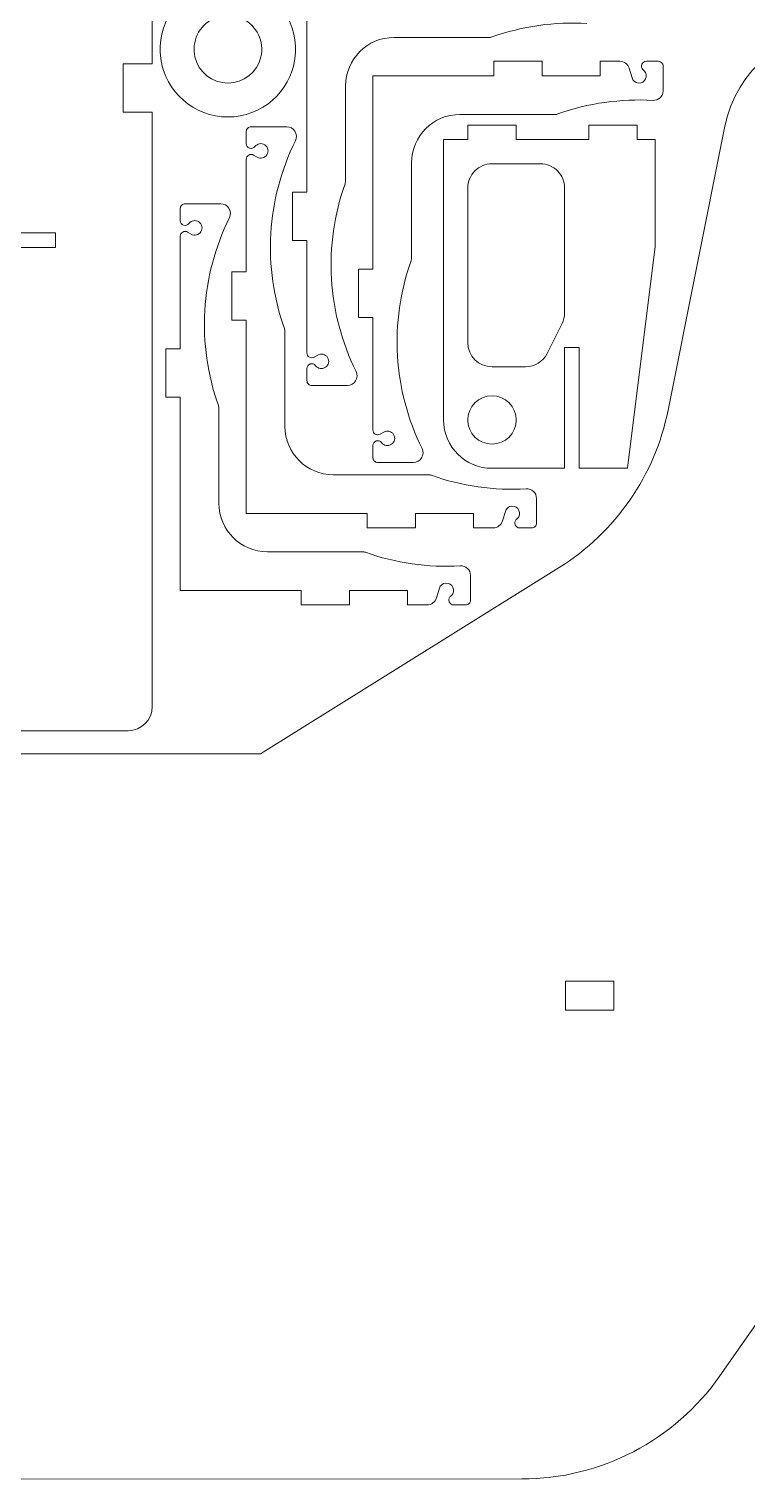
# Model space of a CAD drawing. Header units: millimetres. Extents: x -302 to 302, y -227 to 231.
# Drawn here: x -0.3 to 148.2, y -226.5 to 73.5 of the extents above; entities that cross this region are included whole.
import ezdxf

# ---------------------------------------------------------------- set-up
doc = ezdxf.new("R2010")
doc.units = ezdxf.units.MM
doc.header["$MEASUREMENT"] = 0
doc.layers.add('Visible (ANSI)', color=7, linetype='Continuous')

msp = doc.modelspace()

# ---------------------------------------------------------------- linework, layer by layer
at = {"layer": 'Visible (ANSI)', "lineweight": 9}
for points, knots in [([(37.0905, 82.7548), (30.352, 80.871), (26.0389, 74.3015), (26.9896, 67.3695), (26.9896, 67.3695), (27.9402, 60.4375), (33.8628, 55.2718), (40.8597, 55.2717), (40.8597, 55.2717), (47.8566, 55.2717), (53.7791, 60.4374), (54.7299, 67.3694), (54.7299, 67.3694), (55.6806, 74.3014), (51.3675, 80.871), (44.629, 82.7548)], [0, 0, 0, 0, 0.2, 0.2, 0.2, 0.2, 0.4, 0.4, 0.4, 0.4, 0.6, 0.6, 0.6, 0.6, 1, 1, 1, 1]), ([(37.7972, 75.5663), (34.8652, 74.1397), (33.3064, 70.8778), (34.0384, 67.7004), (34.0384, 67.7004), (34.7703, 64.523), (37.5991, 62.2717), (40.8597, 62.2717), (40.8597, 62.2717), (44.1203, 62.2717), (46.9491, 64.523), (47.6811, 67.7004), (47.6811, 67.7004), (48.413, 70.8777), (46.8542, 74.1397), (43.9223, 75.5662)], [0, 0, 0, 0, 0.2, 0.2, 0.2, 0.2, 0.4, 0.4, 0.4, 0.4, 0.6, 0.6, 0.6, 0.6, 1, 1, 1, 1]), ([(127.377, 66.7921), (126.9725, 66.7921), (126.6079, 66.5485), (126.4531, 66.1748), (126.4531, 66.1748), (126.2983, 65.8011), (126.3839, 65.371), (126.6699, 65.085)], [0, 0, 0, 0, 0.33333333, 0.33333333, 0.33333333, 0.33333333, 1, 1, 1, 1]), ([(130.8415, 65.7921), (130.8415, 66.0573), (130.7361, 66.3117), (130.5486, 66.4992), (130.5486, 66.4992), (130.361, 66.6868), (130.1067, 66.7921), (129.8415, 66.7921)], [0, 0, 0, 0, 0.33333333, 0.33333333, 0.33333333, 0.33333333, 1, 1, 1, 1]), ([(124.4039, 63.364), (124.5824, 62.7645), (125.1142, 62.3387), (125.7383, 62.2957), (125.7383, 62.2957), (126.3623, 62.2526), (126.9476, 62.6014), (127.2067, 63.1708), (127.2067, 63.1708), (127.4658, 63.7401), (127.3444, 64.4105), (126.9021, 64.8528)], [0, 0, 0, 0, 0.25, 0.25, 0.25, 0.25, 0.5, 0.5, 0.5, 0.5, 1, 1, 1, 1]), ([(128.7261, 58.7088), (129.2756, 58.6771), (129.814, 58.8732), (130.2143, 59.2511), (130.2143, 59.2511), (130.6146, 59.6289), (130.8415, 60.155), (130.8415, 60.7055)], [0, 0, 0, 0, 0.33333333, 0.33333333, 0.33333333, 0.33333333, 1, 1, 1, 1]), ([(44.6582, 52.2561), (44.6582, 52.5213), (44.7635, 52.7757), (44.951, 52.9632), (44.951, 52.9632), (45.1386, 53.1507), (45.3929, 53.2561), (45.6582, 53.2561)], [0, 0, 0, 0, 0.33333333, 0.33333333, 0.33333333, 0.33333333, 1, 1, 1, 1]), ([(53.0213, 53.2561), (53.7125, 53.2561), (54.3547, 52.8992), (54.7197, 52.3122), (54.7197, 52.3122), (55.0847, 51.7252), (55.1207, 50.9914), (54.815, 50.3715)], [0, 0, 0, 0, 0.33333333, 0.33333333, 0.33333333, 0.33333333, 1, 1, 1, 1]), ([(46.4582, 49.1561), (46.1999, 48.8117), (45.7503, 48.6713), (45.3419, 48.8074), (45.3419, 48.8074), (44.9336, 48.9435), (44.6582, 49.3256), (44.6582, 49.7561)], [0, 0, 0, 0, 0.33333333, 0.33333333, 0.33333333, 0.33333333, 1, 1, 1, 1]), ([(46.4582, 49.1561), (46.9412, 49.8002), (47.8466, 49.948), (48.5095, 49.4911), (48.5095, 49.4911), (49.1724, 49.0341), (49.3563, 48.1354), (48.9262, 47.4548), (48.9262, 47.4548), (48.4961, 46.7742), (47.6054, 46.5545), (46.9082, 46.957)], [0, 0, 0, 0, 0.25, 0.25, 0.25, 0.25, 0.5, 0.5, 0.5, 0.5, 1, 1, 1, 1]), ([(44.6582, 46.524), (44.6582, 46.8813), (44.8488, 47.2114), (45.1582, 47.3901), (45.1582, 47.3901), (45.4676, 47.5687), (45.8488, 47.5687), (46.1582, 47.3901)], [0, 0, 0, 0, 0.33333333, 0.33333333, 0.33333333, 0.33333333, 1, 1, 1, 1]), ([(90.4624, 40.5831), (90.4624, 41.9091), (90.9892, 43.1809), (91.9269, 44.1186), (91.9269, 44.1186), (92.8645, 45.0563), (94.1363, 45.5831), (95.4624, 45.5831)], [0, 0, 0, 0, 0.33333333, 0.33333333, 0.33333333, 0.33333333, 1, 1, 1, 1]), ([(105.4624, 45.5831), (106.7885, 45.5831), (108.0603, 45.0563), (108.9979, 44.1186), (108.9979, 44.1186), (109.9356, 43.1809), (110.4624, 41.9091), (110.4624, 40.5831)], [0, 0, 0, 0, 0.33333333, 0.33333333, 0.33333333, 0.33333333, 1, 1, 1, 1]), ([(31.0162, 36.3281), (31.0162, 36.5933), (31.1215, 36.8477), (31.309, 37.0352), (31.309, 37.0352), (31.4966, 37.2227), (31.7509, 37.3281), (32.0162, 37.3281)], [0, 0, 0, 0, 0.33333333, 0.33333333, 0.33333333, 0.33333333, 1, 1, 1, 1]), ([(39.3793, 37.3281), (40.0705, 37.3281), (40.7127, 36.9712), (41.0777, 36.3842), (41.0777, 36.3842), (41.4427, 35.7972), (41.4787, 35.0634), (41.173, 34.4435)], [0, 0, 0, 0, 0.33333333, 0.33333333, 0.33333333, 0.33333333, 1, 1, 1, 1]), ([(32.8162, 33.2281), (32.5579, 32.8837), (32.1083, 32.7433), (31.6999, 32.8794), (31.6999, 32.8794), (31.2916, 33.0155), (31.0162, 33.3976), (31.0162, 33.8281)], [0, 0, 0, 0, 0.33333333, 0.33333333, 0.33333333, 0.33333333, 1, 1, 1, 1]), ([(32.8162, 33.2281), (33.2992, 33.8722), (34.2046, 34.02), (34.8675, 33.5631), (34.8675, 33.5631), (35.5304, 33.1061), (35.7143, 32.2074), (35.2842, 31.5268), (35.2842, 31.5268), (34.8541, 30.8462), (33.9634, 30.6265), (33.2662, 31.029)], [0, 0, 0, 0, 0.25, 0.25, 0.25, 0.25, 0.5, 0.5, 0.5, 0.5, 1, 1, 1, 1]), ([(31.0162, 30.596), (31.0162, 30.9533), (31.2068, 31.2834), (31.5162, 31.4621), (31.5162, 31.4621), (31.8256, 31.6407), (32.2068, 31.6407), (32.5162, 31.4621)], [0, 0, 0, 0, 0.33333333, 0.33333333, 0.33333333, 0.33333333, 1, 1, 1, 1]), ([(57.1995, 6.4522), (57.1995, 6.0949), (57.3901, 5.7648), (57.6995, 5.5861), (57.6995, 5.5861), (58.0089, 5.4075), (58.3901, 5.4075), (58.6995, 5.5861)], [0, 0, 0, 0, 0.33333333, 0.33333333, 0.33333333, 0.33333333, 1, 1, 1, 1]), ([(58.9995, 3.8201), (59.4825, 3.176), (60.3879, 3.0282), (61.0508, 3.4851), (61.0508, 3.4851), (61.7137, 3.9421), (61.8976, 4.8408), (61.4675, 5.5214), (61.4675, 5.5214), (61.0374, 6.202), (60.1467, 6.4217), (59.4495, 6.0192)], [0, 0, 0, 0, 0.25, 0.25, 0.25, 0.25, 0.5, 0.5, 0.5, 0.5, 1, 1, 1, 1]), ([(58.9995, 3.8201), (58.7412, 4.1645), (58.2916, 4.3049), (57.8832, 4.1688), (57.8832, 4.1688), (57.4749, 4.0327), (57.1995, 3.6506), (57.1995, 3.2201)], [0, 0, 0, 0, 0.33333333, 0.33333333, 0.33333333, 0.33333333, 1, 1, 1, 1]), ([(57.1995, 0.7201), (57.1995, 0.4549), (57.3048, 0.2005), (57.4923, 0.013), (57.4923, 0.013), (57.6799, -0.1745), (57.9342, -0.2799), (58.1995, -0.2799)], [0, 0, 0, 0, 0.33333333, 0.33333333, 0.33333333, 0.33333333, 1, 1, 1, 1]), ([(65.5626, -0.2799), (66.2538, -0.2799), (66.896, 0.077), (67.261, 0.664), (67.261, 0.664), (67.626, 1.251), (67.662, 1.9848), (67.3563, 2.6047)], [0, 0, 0, 0, 0.33333333, 0.33333333, 0.33333333, 0.33333333, 1, 1, 1, 1]), ([(90.4624, -7.4169), (90.4624, -4.6555), (92.701, -2.4169), (95.4624, -2.4169), (95.4624, -2.4169), (98.2238, -2.4169), (100.4624, -4.6555), (100.4624, -7.4169), (100.4624, -7.4169), (100.4624, -10.1783), (98.2238, -12.4169), (95.4624, -12.4169), (95.4624, -12.4169), (92.701, -12.4169), (90.4624, -10.1784), (90.4624, -7.417)], [0, 0, 0, 0, 0.2, 0.2, 0.2, 0.2, 0.4, 0.4, 0.4, 0.4, 0.6, 0.6, 0.6, 0.6, 1, 1, 1, 1]), ([(70.8415, -9.4758), (70.8415, -9.8331), (71.0321, -10.1632), (71.3415, -10.3419), (71.3415, -10.3419), (71.6509, -10.5205), (72.0321, -10.5205), (72.3415, -10.3419)], [0, 0, 0, 0, 0.33333333, 0.33333333, 0.33333333, 0.33333333, 1, 1, 1, 1]), ([(72.6415, -12.1079), (72.3832, -11.7635), (71.9336, -11.6231), (71.5252, -11.7592), (71.5252, -11.7592), (71.1169, -11.8953), (70.8415, -12.2774), (70.8415, -12.7079)], [0, 0, 0, 0, 0.33333333, 0.33333333, 0.33333333, 0.33333333, 1, 1, 1, 1]), ([(72.6415, -12.1079), (73.1245, -12.752), (74.0299, -12.8998), (74.6928, -12.4429), (74.6928, -12.4429), (75.3557, -11.9859), (75.5396, -11.0872), (75.1095, -10.4066), (75.1095, -10.4066), (74.6794, -9.726), (73.7887, -9.5063), (73.0915, -9.9088)], [0, 0, 0, 0, 0.25, 0.25, 0.25, 0.25, 0.5, 0.5, 0.5, 0.5, 1, 1, 1, 1]), ([(79.2046, -16.2079), (79.8958, -16.2079), (80.538, -15.851), (80.903, -15.264), (80.903, -15.264), (81.268, -14.677), (81.304, -13.9432), (80.9983, -13.3233)], [0, 0, 0, 0, 0.33333333, 0.33333333, 0.33333333, 0.33333333, 1, 1, 1, 1]), ([(70.8415, -15.2079), (70.8415, -15.4731), (70.9468, -15.7275), (71.1343, -15.915), (71.1343, -15.915), (71.3219, -16.1025), (71.5762, -16.2079), (71.8415, -16.2079)], [0, 0, 0, 0, 0.33333333, 0.33333333, 0.33333333, 0.33333333, 1, 1, 1, 1]), ([(102.5428, -21.6606), (103.0923, -21.6289), (103.6307, -21.825), (104.031, -22.2029), (104.031, -22.2029), (104.4313, -22.5807), (104.6582, -23.1068), (104.6582, -23.6573)], [0, 0, 0, 0, 0.33333333, 0.33333333, 0.33333333, 0.33333333, 1, 1, 1, 1]), ([(98.2206, -26.3158), (98.3991, -25.7163), (98.9309, -25.2905), (99.555, -25.2475), (99.555, -25.2475), (100.179, -25.2044), (100.7643, -25.5532), (101.0234, -26.1226), (101.0234, -26.1226), (101.2825, -26.6919), (101.1611, -27.3623), (100.7188, -27.8046)], [0, 0, 0, 0, 0.25, 0.25, 0.25, 0.25, 0.5, 0.5, 0.5, 0.5, 1, 1, 1, 1]), ([(101.1937, -29.7439), (100.7892, -29.7439), (100.4246, -29.5003), (100.2698, -29.1266), (100.2698, -29.1266), (100.115, -28.7529), (100.2006, -28.3228), (100.4866, -28.0368)], [0, 0, 0, 0, 0.33333333, 0.33333333, 0.33333333, 0.33333333, 1, 1, 1, 1]), ([(104.6582, -28.7439), (104.6582, -29.0091), (104.5528, -29.2635), (104.3653, -29.451), (104.3653, -29.451), (104.1777, -29.6386), (103.9234, -29.7439), (103.6582, -29.7439)], [0, 0, 0, 0, 0.33333333, 0.33333333, 0.33333333, 0.33333333, 1, 1, 1, 1]), ([(88.9008, -37.5886), (89.4503, -37.5569), (89.9887, -37.753), (90.389, -38.1309), (90.389, -38.1309), (90.7893, -38.5087), (91.0162, -39.0348), (91.0162, -39.5853)], [0, 0, 0, 0, 0.33333333, 0.33333333, 0.33333333, 0.33333333, 1, 1, 1, 1]), ([(84.5786, -42.2438), (84.7571, -41.6443), (85.2889, -41.2185), (85.913, -41.1755), (85.913, -41.1755), (86.537, -41.1324), (87.1223, -41.4812), (87.3814, -42.0506), (87.3814, -42.0506), (87.6405, -42.6199), (87.5191, -43.2903), (87.0768, -43.7326)], [0, 0, 0, 0, 0.25, 0.25, 0.25, 0.25, 0.5, 0.5, 0.5, 0.5, 1, 1, 1, 1]), ([(87.5517, -45.6719), (87.1472, -45.6719), (86.7826, -45.4283), (86.6278, -45.0546), (86.6278, -45.0546), (86.473, -44.6809), (86.5586, -44.2508), (86.8446, -43.9648)], [0, 0, 0, 0, 0.33333333, 0.33333333, 0.33333333, 0.33333333, 1, 1, 1, 1]), ([(91.0162, -44.6719), (91.0162, -44.9371), (90.9108, -45.1915), (90.7233, -45.379), (90.7233, -45.379), (90.5357, -45.5666), (90.2814, -45.6719), (90.0162, -45.6719)], [0, 0, 0, 0, 0.33333333, 0.33333333, 0.33333333, 0.33333333, 1, 1, 1, 1])]:
    msp.add_open_spline(points, degree=3, knots=knots, dxfattribs=at)
for points in [[(25.2299, 78.302), (25.2299, 78.302), (25.2299, 66.3019), (25.2299, 66.3019)], [(57.1995, 39.7201), (57.1995, 39.7201), (57.1995, 79.7201), (57.1995, 79.7201)], [(115.0841, 74.6368), (108.422, 75.0218), (101.7503, 74.0693), (95.4621, 71.8355)], [(168.1241, 73.4773), (156.2071, 73.4773), (145.9468, 65.0659), (143.6096, 53.3803)], [(75.1995, 71.7201), (69.6766, 71.7201), (65.1995, 67.243), (65.1995, 61.7202)], [(94.7926, 71.7201), (94.7926, 71.7201), (75.1995, 71.7201), (75.1995, 71.7201)], [(94.7926, 71.7201), (95.0207, 71.7201), (95.2471, 71.7591), (95.4621, 71.8355)], [(25.2299, 66.3019), (25.2299, 66.3019), (19.2299, 66.3019), (19.2299, 66.3019)], [(19.2299, 66.3019), (19.2299, 66.3019), (19.2299, 56.3019), (19.2299, 56.3019)], [(95.8415, 63.7921), (95.8415, 63.7921), (95.8415, 66.7921), (95.8415, 66.7921)], [(95.8415, 66.7921), (95.8415, 66.7921), (105.8415, 66.7921), (105.8415, 66.7921)], [(105.8415, 66.7921), (105.8415, 66.7921), (105.8415, 63.7921), (105.8415, 63.7921)], [(117.8415, 63.7921), (117.8415, 63.7921), (117.8415, 66.7921), (117.8415, 66.7921)], [(117.8415, 66.7921), (117.8415, 66.7921), (121.8917, 66.7921), (121.8917, 66.7921)], [(123.8085, 65.363), (123.556, 66.2109), (122.7764, 66.7921), (121.8917, 66.7921)], [(127.377, 66.7921), (127.377, 66.7921), (129.8415, 66.7921), (129.8415, 66.7921)], [(70.8415, 23.7921), (70.8415, 23.7921), (70.8415, 63.7921), (70.8415, 63.7921)], [(70.8415, 63.7921), (70.8415, 63.7921), (95.8415, 63.7921), (95.8415, 63.7921)], [(105.8415, 63.7921), (105.8415, 63.7921), (117.8415, 63.7921), (117.8415, 63.7921)], [(123.8085, 65.363), (123.8085, 65.363), (124.4039, 63.364), (124.4039, 63.364)], [(126.9021, 64.8528), (126.9021, 64.8528), (126.6699, 65.085), (126.6699, 65.085)], [(130.8415, 65.7921), (130.8415, 65.7921), (130.8415, 60.7055), (130.8415, 60.7055)], [(65.1995, 61.7201), (65.1995, 61.7201), (65.1995, 42.127), (65.1995, 42.127)], [(128.7261, 58.7088), (122.064, 59.0938), (115.3923, 58.1413), (109.1041, 55.9075)], [(19.2299, 56.3019), (19.2299, 56.3019), (25.2299, 56.3019), (25.2299, 56.3019)], [(25.2299, 56.3019), (25.2299, 56.3019), (25.23, -66.6979), (25.23, -66.6979)], [(88.8415, 55.7921), (83.3186, 55.7921), (78.8415, 51.315), (78.8415, 45.7922)], [(108.4346, 55.7921), (108.4346, 55.7921), (88.8415, 55.7921), (88.8415, 55.7921)], [(108.4346, 55.7921), (108.6627, 55.7921), (108.8891, 55.8311), (109.1041, 55.9075)], [(44.6582, 52.2561), (44.6582, 52.2561), (44.6582, 49.7561), (44.6582, 49.7561)], [(53.0213, 53.2561), (53.0213, 53.2561), (45.6582, 53.2561), (45.6582, 53.2561)], [(100.4624, 53.5831), (100.4624, 53.5831), (90.4624, 53.5831), (90.4624, 53.5831)], [(90.4624, 53.5831), (90.4624, 53.5831), (90.4624, 50.5831), (90.4624, 50.5831)], [(100.4624, 50.5831), (100.4624, 50.5831), (100.4624, 53.5831), (100.4624, 53.5831)], [(125.4624, 53.5831), (125.4624, 53.5831), (115.4624, 53.5831), (115.4624, 53.5831)], [(115.4624, 53.5831), (115.4624, 53.5831), (115.4624, 50.5831), (115.4624, 50.5831)], [(125.4624, 50.5831), (125.4624, 50.5831), (125.4624, 53.5831), (125.4624, 53.5831)], [(143.6096, 53.3803), (143.6096, 53.3803), (131.8607, -5.3644), (131.8607, -5.3644)], [(52.5428, 11.5187), (48.0219, 24.2449), (48.8414, 38.2587), (54.8149, 50.3712)], [(90.4624, 50.5831), (90.4624, 50.5831), (85.4624, 50.5831), (85.4624, 50.5831)], [(85.4624, 50.5831), (85.4624, 50.5831), (85.4624, -7.4169), (85.4624, -7.4169)], [(115.4624, 50.5831), (115.4624, 50.5831), (100.4624, 50.5831), (100.4624, 50.5831)], [(129.2124, 50.5831), (129.2124, 50.5831), (125.4624, 50.5831), (125.4624, 50.5831)], [(129.2124, 28.7076), (129.2124, 28.7076), (129.2124, 50.5831), (129.2124, 50.5831)], [(44.6582, 46.524), (44.6582, 46.524), (44.6582, 23.2561), (44.6582, 23.2561)], [(46.9082, 46.957), (46.9082, 46.957), (46.1582, 47.3901), (46.1582, 47.3901)], [(78.8415, 45.7921), (78.8415, 45.7921), (78.8415, 26.199), (78.8415, 26.199)], [(105.4624, 45.5831), (105.4624, 45.5831), (95.4624, 45.5831), (95.4624, 45.5831)], [(65.0841, 41.4575), (65.1604, 41.6725), (65.1995, 41.8989), (65.1995, 42.127)], [(54.1995, 29.7201), (54.1995, 29.7201), (54.1995, 39.7201), (54.1995, 39.7201)], [(54.1995, 39.7201), (54.1995, 39.7201), (57.1995, 39.7201), (57.1995, 39.7201)], [(65.0841, 41.4575), (60.5632, 28.7313), (61.3827, 14.7175), (67.3562, 2.605)], [(90.4624, 40.5831), (90.4624, 40.5831), (90.4624, 8.5831), (90.4624, 8.5831)], [(110.4624, 14.7634), (110.4624, 14.7634), (110.4624, 40.5831), (110.4624, 40.5831)], [(31.0162, 36.3281), (31.0162, 36.3281), (31.0162, 33.8281), (31.0162, 33.8281)], [(39.3793, 37.3281), (39.3793, 37.3281), (32.0162, 37.3281), (32.0162, 37.3281)], [(38.9008, -4.4093), (34.3799, 8.3169), (35.1994, 22.3307), (41.1729, 34.4432)], [(-4.7701, 31.3019), (-4.7701, 31.3019), (5.2299, 31.3019), (5.2299, 31.3019)], [(5.2299, 31.3019), (5.2299, 31.3019), (5.2299, 28.302), (5.2299, 28.302)], [(31.0162, 30.596), (31.0162, 30.596), (31.0162, 7.3281), (31.0162, 7.3281)], [(33.2662, 31.029), (33.2662, 31.029), (32.5162, 31.4621), (32.5162, 31.4621)], [(5.2299, 28.302), (5.2299, 28.302), (-4.7701, 28.302), (-4.7701, 28.302)], [(57.1995, 29.7201), (57.1995, 29.7201), (54.1995, 29.7201), (54.1995, 29.7201)], [(57.1995, 6.4522), (57.1995, 6.4522), (57.1995, 29.7201), (57.1995, 29.7201)], [(123.4624, -17.4169), (123.4624, -17.4169), (129.197, 28.4595), (129.197, 28.4595)], [(129.2124, 28.7076), (129.2124, 28.6246), (129.2072, 28.5418), (129.197, 28.4595)], [(78.7261, 25.5295), (74.2052, 12.8033), (75.0247, -1.2105), (80.9982, -13.323)], [(78.7261, 25.5295), (78.8024, 25.7445), (78.8415, 25.9709), (78.8415, 26.199)], [(44.6582, 23.2561), (44.6582, 23.2561), (41.6582, 23.2561), (41.6582, 23.2561)], [(41.6582, 23.2561), (41.6582, 23.2561), (41.6582, 13.2561), (41.6582, 13.2561)], [(67.8415, 13.7921), (67.8415, 13.7921), (67.8415, 23.7921), (67.8415, 23.7921)], [(67.8415, 23.7921), (67.8415, 23.7921), (70.8415, 23.7921), (70.8415, 23.7921)], [(41.6582, 13.2561), (41.6582, 13.2561), (44.6582, 13.2561), (44.6582, 13.2561)], [(44.6582, 13.2561), (44.6582, 13.2561), (44.6582, -26.7439), (44.6582, -26.7439)], [(70.8415, 13.7921), (70.8415, 13.7921), (67.8415, 13.7921), (67.8415, 13.7921)], [(70.8415, -9.4758), (70.8415, -9.4758), (70.8415, 13.7921), (70.8415, 13.7921)], [(106.8444, 6.347), (106.8444, 6.347), (109.9345, 12.5273), (109.9345, 12.5273)], [(110.4624, 14.7634), (110.4624, 13.9872), (110.2817, 13.2216), (109.9345, 12.5273)], [(52.5428, 11.5187), (52.6191, 11.3037), (52.6582, 11.0773), (52.6582, 10.8492)], [(52.6582, -8.7439), (52.6582, -8.7439), (52.6582, 10.8492), (52.6582, 10.8492)], [(31.0162, 7.3281), (31.0162, 7.3281), (28.0162, 7.3281), (28.0162, 7.3281)], [(28.0162, 7.3281), (28.0162, 7.3281), (28.0162, -2.6719), (28.0162, -2.6719)], [(59.4495, 6.0192), (59.4495, 6.0192), (58.6995, 5.5861), (58.6995, 5.5861)], [(95.4624, 3.5831), (92.701, 3.5831), (90.4624, 5.8216), (90.4624, 8.583)], [(106.8444, 6.347), (105.9974, 4.6531), (104.2661, 3.5831), (102.3722, 3.5831)], [(110.4624, -17.4169), (110.4624, -17.4169), (110.4624, 7.5831), (110.4624, 7.5831)], [(110.4624, 7.5831), (110.4624, 7.5831), (113.4624, 7.5831), (113.4624, 7.5831)], [(113.4624, 7.5831), (113.4624, 7.5831), (113.4624, -17.4169), (113.4624, -17.4169)], [(57.1995, 0.7201), (57.1995, 0.7201), (57.1995, 3.2201), (57.1995, 3.2201)], [(95.4624, 3.5831), (95.4624, 3.5831), (102.3722, 3.5831), (102.3722, 3.5831)], [(28.0162, -2.6719), (28.0162, -2.6719), (31.0162, -2.6719), (31.0162, -2.6719)], [(31.0162, -2.6719), (31.0162, -2.6719), (31.0162, -42.6719), (31.0162, -42.6719)], [(65.5626, -0.2799), (65.5626, -0.2799), (58.1995, -0.2799), (58.1995, -0.2799)], [(38.9008, -4.4093), (38.9771, -4.6243), (39.0162, -4.8507), (39.0162, -5.0788)], [(39.0162, -24.6719), (39.0162, -24.6719), (39.0162, -5.0788), (39.0162, -5.0788)], [(109.3316, -37.9586), (121.0094, -30.6599), (129.16, -18.868), (131.8607, -5.3644)], [(62.6582, -18.7439), (57.1353, -18.7439), (52.6582, -14.2668), (52.6582, -8.744)], [(95.4624, -17.4169), (89.9396, -17.4169), (85.4624, -12.9398), (85.4624, -7.417)], [(73.0915, -9.9088), (73.0915, -9.9088), (72.3415, -10.3419), (72.3415, -10.3419)], [(70.8415, -15.2079), (70.8415, -15.2079), (70.8415, -12.7079), (70.8415, -12.7079)], [(79.2046, -16.2079), (79.2046, -16.2079), (71.8415, -16.2079), (71.8415, -16.2079)], [(95.4624, -17.4169), (95.4624, -17.4169), (110.4624, -17.4169), (110.4624, -17.4169)], [(113.4624, -17.4169), (113.4624, -17.4169), (123.4624, -17.4169), (123.4624, -17.4169)], [(82.2513, -18.7439), (82.2513, -18.7439), (62.6582, -18.7439), (62.6582, -18.7439)], [(82.2513, -18.7439), (82.4794, -18.7439), (82.7058, -18.7829), (82.9208, -18.8593)], [(102.5428, -21.6606), (95.8807, -22.0456), (89.209, -21.0931), (82.9208, -18.8593)], [(104.6582, -28.7439), (104.6582, -28.7439), (104.6582, -23.6573), (104.6582, -23.6573)], [(49.0162, -34.6719), (43.4933, -34.6719), (39.0162, -30.1948), (39.0162, -24.672)], [(44.6582, -26.7439), (44.6582, -26.7439), (69.6582, -26.7439), (69.6582, -26.7439)], [(69.6582, -26.7439), (69.6582, -26.7439), (69.6582, -29.7439), (69.6582, -29.7439)], [(79.6582, -29.7439), (79.6582, -29.7439), (79.6582, -26.7439), (79.6582, -26.7439)], [(79.6582, -26.7439), (79.6582, -26.7439), (91.6582, -26.7439), (91.6582, -26.7439)], [(91.6582, -26.7439), (91.6582, -26.7439), (91.6582, -29.7439), (91.6582, -29.7439)], [(97.6252, -28.3148), (97.6252, -28.3148), (98.2206, -26.3158), (98.2206, -26.3158)], [(69.6582, -29.7439), (69.6582, -29.7439), (79.6582, -29.7439), (79.6582, -29.7439)], [(91.6582, -29.7439), (91.6582, -29.7439), (95.7084, -29.7439), (95.7084, -29.7439)], [(97.6252, -28.3148), (97.3727, -29.1627), (96.5931, -29.7439), (95.7084, -29.7439)], [(100.7188, -27.8046), (100.7188, -27.8046), (100.4866, -28.0368), (100.4866, -28.0368)], [(101.1937, -29.7439), (101.1937, -29.7439), (103.6582, -29.7439), (103.6582, -29.7439)], [(68.6093, -34.6719), (68.6093, -34.6719), (49.0162, -34.6719), (49.0162, -34.6719)], [(68.6093, -34.6719), (68.8374, -34.6719), (69.0638, -34.7109), (69.2788, -34.7873)], [(88.9008, -37.5886), (82.2387, -37.9736), (75.567, -37.0211), (69.2788, -34.7873)], [(109.3316, -37.9586), (109.3316, -37.9586), (47.629, -76.5226), (47.629, -76.5226)], [(91.0162, -44.6719), (91.0162, -44.6719), (91.0162, -39.5853), (91.0162, -39.5853)], [(31.0162, -42.6719), (31.0162, -42.6719), (56.0162, -42.6719), (56.0162, -42.6719)], [(56.0162, -42.6719), (56.0162, -42.6719), (56.0162, -45.6719), (56.0162, -45.6719)], [(66.0162, -45.6719), (66.0162, -45.6719), (66.0162, -42.6719), (66.0162, -42.6719)], [(66.0162, -42.6719), (66.0162, -42.6719), (78.0162, -42.6719), (78.0162, -42.6719)], [(78.0162, -42.6719), (78.0162, -42.6719), (78.0162, -45.6719), (78.0162, -45.6719)], [(83.9832, -44.2428), (83.7307, -45.0907), (82.9511, -45.6719), (82.0664, -45.6719)], [(83.9832, -44.2428), (83.9832, -44.2428), (84.5786, -42.2438), (84.5786, -42.2438)], [(87.0768, -43.7326), (87.0768, -43.7326), (86.8446, -43.9648), (86.8446, -43.9648)], [(56.0162, -45.6719), (56.0162, -45.6719), (66.0162, -45.6719), (66.0162, -45.6719)], [(78.0162, -45.6719), (78.0162, -45.6719), (82.0664, -45.6719), (82.0664, -45.6719)], [(87.5517, -45.6719), (87.5517, -45.6719), (90.0162, -45.6719), (90.0162, -45.6719)], [(20.2299, -71.6979), (22.9914, -71.6979), (25.2299, -69.4594), (25.2299, -66.698)], [(20.2299, -71.6979), (20.2299, -71.6979), (-149.77, -71.6979), (-149.77, -71.6979)], [(47.629, -76.5226), (47.629, -76.5226), (-152.3709, -76.5226), (-152.3709, -76.5226)], [(110.629, -129.5225), (110.629, -129.5225), (110.629, -123.5225), (110.629, -123.5225)], [(110.629, -123.5225), (110.629, -123.5225), (120.629, -123.5225), (120.629, -123.5225)], [(120.629, -123.5225), (120.629, -123.5225), (120.629, -129.5225), (120.629, -129.5225)], [(120.629, -129.5225), (120.629, -129.5225), (110.629, -129.5225), (110.629, -129.5225)], [(142.5579, -205.1957), (142.5579, -205.1957), (188.5906, -139.4346), (188.5906, -139.4346)], [(101.5963, -226.5225), (117.912, -226.5225), (133.2014, -218.562), (142.5579, -205.1957)], [(-206.3381, -226.5226), (-206.3381, -226.5226), (101.5963, -226.5225), (101.5963, -226.5225)]]:
    msp.add_open_spline(points, degree=3, dxfattribs=at)

doc.saveas('drawing.dxf')
